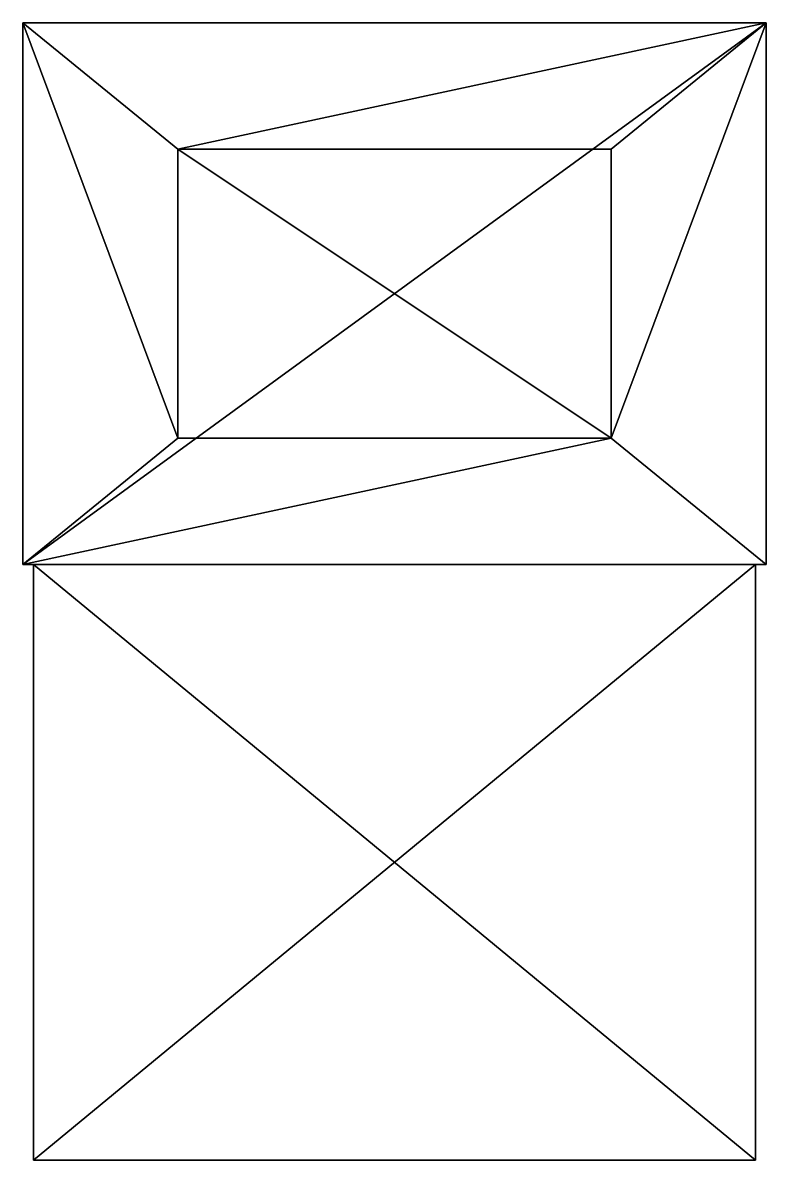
# Model space of a CAD drawing. Extents: x -1.31 to 1.31, y 0 to 4.
import ezdxf

# ---------------------------------------------------------------- set-up
doc = ezdxf.new("R2010")
doc.units = 0
doc.layers.add('back_holder_pat_3', color=254, linetype='CONTINUOUS')

msp = doc.modelspace()

# ---------------------------------------------------------------- meshes
at = {"layer": 'back_holder_pat_3', "color": 254}
mesh = msp.add_polyface(dxfattribs=at)
corners = [(-1.27, 2.095, -0.9779), (-1.27, 0, -0.9779), (1.27, 2.095, -0.9779), (1.27, 0, -0.9779), (-1.27, 2.095, 0.9779), (-1.27, 0, 0.9779), (1.27, 0, 0.9779), (1.27, 2.095, 0.9779), (-1.3081, 4, 14.9987), (-1.3081, 2.095, 14.9987), (1.3081, 2.095, 14.9987), (1.3081, 4, 14.9987), (0.762, 2.5395, 14.9987), (-0.762, 2.5395, 14.9987), (-0.762, 3.5555, 14.9987), (0.762, 3.5555, 14.9987), (1.3081, 2.095, -1.2319), (1.3081, 4, -1.2319), (-1.3081, 2.095, -1.2319), (-1.3081, 4, -1.2319), (-0.762, 2.5395, 12.4587), (-0.762, 3.5555, 12.4587), (0.762, 3.5555, 12.4587), (0.762, 2.5395, 12.4587)]
mesh.append_faces([[corners[k] for k in face] for face in [(1, 3, 2), (1, 2, 0), (4, 7, 6), (4, 6, 5), (6, 3, 1), (5, 6, 1), (11, 12, 15), (10, 9, 12), (11, 10, 12), (9, 8, 13), (12, 9, 13), (8, 11, 14), (13, 8, 14), (14, 11, 15), (10, 11, 17), (10, 17, 16), (18, 19, 9), (19, 8, 9), (11, 8, 19), (11, 19, 17), (16, 2, 7), (7, 4, 9), (7, 9, 10), (0, 2, 16), (16, 7, 10), (0, 16, 18), (4, 0, 18), (9, 4, 18), (13, 14, 20), (20, 14, 21), (14, 15, 21), (21, 15, 22), (15, 12, 22), (22, 12, 23), (12, 13, 23), (23, 13, 20), (20, 21, 23), (23, 21, 22), (18, 16, 17), (18, 17, 19), (3, 7, 2), (7, 3, 6), (4, 1, 0), (1, 4, 5)]], dxfattribs={"color": 254})

doc.saveas('drawing.dxf')
